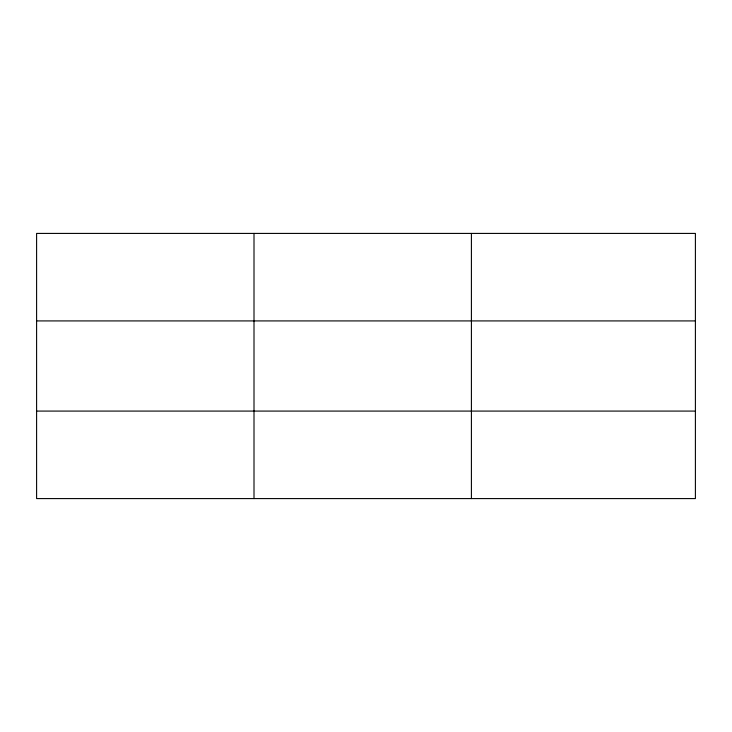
<?xml version="1.0" encoding="UTF-8"?>
<svg xmlns="http://www.w3.org/2000/svg" width="732" height="732" viewBox="0 0 732 732"><rect width="100%" height="100%" fill="white"/><g stroke="black" fill="none" stroke-linecap="round" stroke-linejoin="round"><path stroke-width="1.1" d="M254.004 233.417L254.004 498.584M471.408 233.417L471.408 498.584M695.4 411.082L695.4 498.584L36.6 498.584L36.6 233.417L695.4 233.417L695.4 411.082L36.6 411.082M36.6 320.918L695.4 320.918"/></g></svg>
